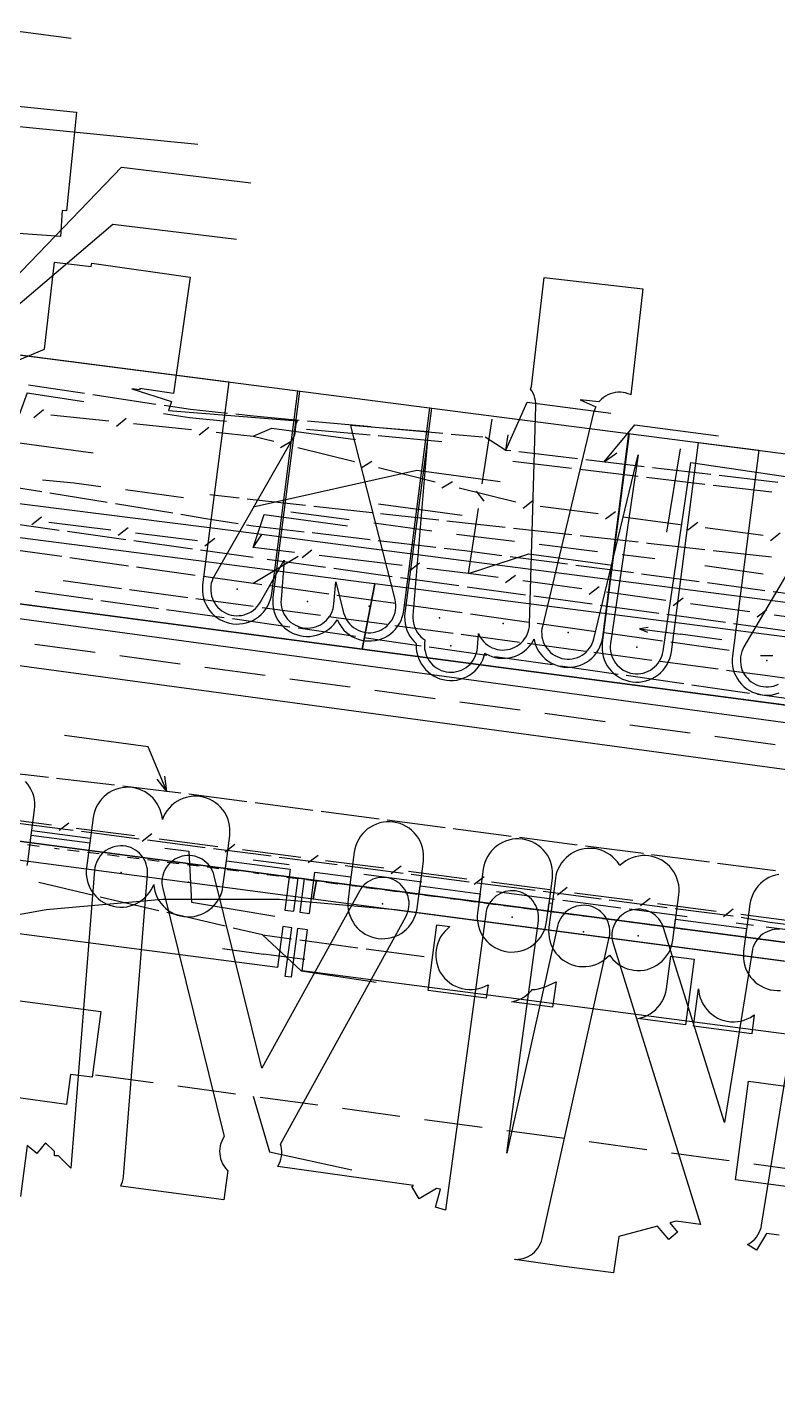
# Model space of a CAD drawing. Header units: metres. Extents: x -3782 to -2031, y 18790 to 19846.
# Drawn here: x -3513.6 to -3468.3, y 18918 to 18999.8 of the extents above; entities that cross this region are included whole.
import ezdxf

# ---------------------------------------------------------------- set-up
doc = ezdxf.new("R2010")
doc.units = ezdxf.units.M
for name, color, linetype in [('BOUNDARY', 7, 'Continuous'), ('CURB', 7, 'Continuous'), ('ELECTR_CABLE', 7, 'Continuous'), ('ELECTR_CABLE_COMM', 7, 'Continuous'), ('GRASS', 7, 'Continuous'), ('GROUND', 7, 'Continuous'), ('HEAT', 7, 'Continuous'), ('OVERHEAD_POWER_LINE', 7, 'Continuous'), ('ROAD', 7, 'Continuous'), ('SEWER', 7, 'Continuous'), ('TREE', 7, 'Continuous'), ('WATER_PIPELINE', 7, 'Continuous')]:
    doc.layers.add(name, color=color, linetype=linetype)

msp = doc.modelspace()

# ---------------------------------------------------------------- linework, layer by layer
at = {"layer": 'BOUNDARY'}
for points in [[(-3573.272, 18980.64), (-3564.856, 18980.887), (-3556.513, 18982.018), (-3548.906, 18983.879), (-3548.617, 18983.936), (-3546.672, 18983.737), (-3546.619, 18983.729), (-3544.962, 18983.495), (-3541.148, 18982.996), (-3537.84, 18982.633), (-3522.613, 18981.283), (-3519.674, 18980.912), (-3516.989, 18980.472), (-3514.279, 18980.075), (-3444.959, 18971.131)], [(-3282.067, 18918.894), (-3491.403, 18946.577), (-3498.417, 18947.192), (-3505.458, 18947.188), (-3512.471, 18946.565), (-3516.836, 18945.785), (-3517.957, 18945.65), (-3519.947, 18945.811), (-3549.93, 18949.758), (-3552.221, 18950.065), (-3554.135, 18950.418), (-3554.181, 18950.436), (-3560.29, 18953.261), (-3566.754, 18955.601), (-3573.395, 18957.376), (-3580.164, 18958.575), (-3582.693, 18958.912), (-3584.287, 18959.157), (-3615.528, 18964.605), (-3615.941, 18964.679), (-3635.722, 18968.342)]]:
    msp.add_lwpolyline(points, dxfattribs=at)
at = {"layer": 'CURB'}
for points in [[(-3517.151, 18965.438), (-3407.782, 18950.985), (-3404.415, 18953.56), (-3404.262, 18954.705)], [(-3512.891, 18950.402), (-3513.598, 18950.5)], [(-3511.689, 18950.241), (-3511.973, 18950.276)], [(-3510.484, 18950.092), (-3511.192, 18950.179)], [(-3509.28, 18949.943), (-3509.988, 18950.03)], [(-3508.076, 18949.794), (-3508.784, 18949.881)], [(-3506.872, 18949.645), (-3507.58, 18949.732)], [(-3505.667, 18949.496), (-3506.375, 18949.583)], [(-3504.463, 18949.347), (-3505.171, 18949.435)], [(-3503.259, 18949.198), (-3503.967, 18949.286)], [(-3502.055, 18949.049), (-3502.763, 18949.137)], [(-3500.85, 18948.9), (-3501.558, 18948.988)], [(-3499.653, 18948.749), (-3500, 18948.795)], [(-3498.462, 18948.594), (-3499.157, 18948.684)], [(-3497.271, 18948.438), (-3497.966, 18948.529)], [(-3496.08, 18948.282), (-3496.775, 18948.373)], [(-3494.89, 18948.126), (-3495.584, 18948.217)], [(-3493.699, 18947.97), (-3494.035, 18948.014)], [(-3492.508, 18947.815), (-3493.203, 18947.906)], [(-3491.317, 18947.659), (-3492.012, 18947.75)], [(-3490.223, 18947.516), (-3490.821, 18947.594)], [(-3490.127, 18947.503), (-3490.223, 18947.516)], [(-3488.936, 18947.347), (-3489.631, 18947.438)], [(-3487.745, 18947.191), (-3488.087, 18947.236)], [(-3486.554, 18947.036), (-3487.249, 18947.127)], [(-3485.364, 18946.88), (-3486.058, 18946.971)], [(-3484.173, 18946.724), (-3484.868, 18946.815)], [(-3482.982, 18946.568), (-3483.677, 18946.659)], [(-3481.791, 18946.413), (-3482.486, 18946.503)], [(-3480.601, 18946.257), (-3481.295, 18946.348)], [(-3479.41, 18946.101), (-3480.105, 18946.192)], [(-3478.219, 18945.945), (-3478.914, 18946.036)], [(-3477.028, 18945.789), (-3477.723, 18945.88)], [(-3475.837, 18945.634), (-3476.532, 18945.725)], [(-3474.647, 18945.479), (-3475.342, 18945.569)], [(-3473.456, 18945.323), (-3474.151, 18945.414)], [(-3472.265, 18945.168), (-3472.96, 18945.258)], [(-3471.074, 18945.012), (-3471.769, 18945.103)], [(-3469.883, 18944.857), (-3470.578, 18944.948)], [(-3468.693, 18944.702), (-3469.388, 18944.792)]]:
    msp.add_lwpolyline(points, dxfattribs=at)
at = {"layer": 'ELECTR_CABLE'}
for points in [[(-3516.012, 18999.82), (-3510.975, 18999.15)], [(-3513.545, 18978.246), (-3510.159, 18977.735)], [(-3513.619, 18977.751), (-3514.683, 18974.816)], [(-3513.619, 18977.751), (-3510.2, 18977.235)], [(-3509.665, 18977.66), (-3505.858, 18977.085)], [(-3484.757, 18974.31), (-3483.462, 18977.196)], [(-3483.462, 18977.196), (-3478.418, 18976.524)], [(-3505.409, 18976.512), (-3503.829, 18976.273)], [(-3505.364, 18977.01), (-3503.765, 18976.769)], [(-3503.829, 18976.273), (-3501.594, 18976.042)], [(-3503.765, 18976.769), (-3501.544, 18976.539)], [(-3501.047, 18976.488), (-3499.976, 18976.377)], [(-3499.976, 18976.377), (-3497.215, 18976.121)], [(-3496.771, 18975.578), (-3492.943, 18975.224)], [(-3496.717, 18976.075), (-3492.884, 18975.72)], [(-3492.386, 18975.674), (-3488.552, 18975.319)], [(-3478.829, 18973.604), (-3476.967, 18975.834)], [(-3476.967, 18975.834), (-3471.923, 18975.163)], [(-3514.683, 18974.816), (-3509.646, 18974.146)], [(-3492.445, 18975.177), (-3488.616, 18974.823)], [(-3488.055, 18975.273), (-3486.138, 18975.096)], [(-3485.999, 18975.108), (-3484.757, 18974.31)], [(-3484.757, 18974.31), (-3484.616, 18975.234)], [(-3484.757, 18974.31), (-3484.458, 18974.275)], [(-3483.961, 18974.216), (-3480.432, 18973.798)], [(-3478.829, 18973.604), (-3478.06, 18974.135)], [(-3475.047, 18969.364), (-3474.212, 18974.376)], [(-3500, 18970.892), (-3490.122, 18973.085)], [(-3490.122, 18973.085), (-3485.092, 18972.416)], [(-3484.328, 18973.631), (-3480.798, 18973.213)], [(-3480.301, 18973.154), (-3476.771, 18972.736)], [(-3479.935, 18973.739), (-3476.406, 18973.321)], [(-3475.909, 18973.262), (-3472.38, 18972.844)], [(-3514.778, 18972.137), (-3512.749, 18971.806)], [(-3512.699, 18972.514), (-3510.797, 18972.332)], [(-3510.797, 18972.332), (-3509.186, 18972.117)], [(-3476.274, 18972.677), (-3472.743, 18972.259)], [(-3472.247, 18972.2), (-3468.716, 18971.782)], [(-3471.883, 18972.785), (-3468.354, 18972.367)], [(-3512.256, 18971.725), (-3508.798, 18971.16)], [(-3507.699, 18971.919), (-3504.194, 18971.451)], [(-3502.603, 18971.617), (-3500.845, 18971.423)], [(-3500.348, 18971.368), (-3496.831, 18970.98)], [(-3508.305, 18971.079), (-3504.847, 18970.514)], [(-3497.715, 18970.585), (-3494.21, 18970.114)], [(-3496.334, 18970.925), (-3492.817, 18970.537)], [(-3492.429, 18971.058), (-3487.392, 18970.388)], [(-3492.32, 18970.482), (-3488.804, 18970.094)], [(-3515.217, 18969.973), (-3511.695, 18969.481)], [(-3504.354, 18970.434), (-3502.85, 18970.188)], [(-3502.85, 18970.188), (-3500.894, 18969.883)], [(-3500.4, 18969.806), (-3500, 18969.744)], [(-3500, 18969.744), (-3496.922, 18969.383)], [(-3492.724, 18969.914), (-3489.219, 18969.443)], [(-3488.307, 18970.039), (-3484.79, 18969.651)], [(-3511.2, 18969.412), (-3507.678, 18968.92)], [(-3507.183, 18968.851), (-3503.661, 18968.359)], [(-3496.426, 18969.325), (-3492.946, 18968.917)], [(-3492.449, 18968.859), (-3488.97, 18968.451)], [(-3487.732, 18969.243), (-3487.096, 18969.158)], [(-3487.096, 18969.158), (-3484.223, 18968.804)], [(-3484.293, 18969.596), (-3480.776, 18969.208)], [(-3480.279, 18969.153), (-3476.763, 18968.765)], [(-3515.075, 18968.396), (-3511.543, 18967.899)], [(-3503.165, 18968.29), (-3500, 18967.847)], [(-3488.473, 18968.393), (-3487.228, 18968.247)], [(-3487.228, 18968.247), (-3484.997, 18967.956)], [(-3482.735, 18968.621), (-3479.225, 18968.189)], [(-3476.266, 18968.71), (-3476.177, 18968.7)], [(-3476.177, 18968.7), (-3472.75, 18968.314)], [(-3472.253, 18968.258), (-3468.737, 18967.862)], [(-3511.048, 18967.83), (-3507.517, 18967.333)], [(-3507.022, 18967.263), (-3503.49, 18966.766)], [(-3500, 18966.275), (-3497.272, 18967.899)], [(-3499.148, 18967.73), (-3495.625, 18967.244)], [(-3484.501, 18967.891), (-3481.027, 18967.438)], [(-3480.532, 18967.374), (-3478.457, 18967.103)], [(-3477.736, 18968.005), (-3475.76, 18967.762)], [(-3472.744, 18967.34), (-3469.242, 18966.85)], [(-3511.446, 18966.432), (-3507.941, 18965.959)], [(-3502.995, 18966.697), (-3500, 18966.275)], [(-3495.129, 18967.176), (-3491.606, 18966.69)], [(-3491.111, 18966.621), (-3487.588, 18966.135)], [(-3478.457, 18967.103), (-3477.059, 18966.914)], [(-3476.563, 18966.847), (-3473.091, 18966.377)], [(-3513.138, 18965.793), (-3509.671, 18965.311)], [(-3507.446, 18965.893), (-3503.941, 18965.42)], [(-3500, 18966.275), (-3499.464, 18966.2)], [(-3498.969, 18966.13), (-3495.438, 18965.634)], [(-3494.942, 18965.564), (-3491.411, 18965.067)], [(-3487.093, 18966.067), (-3483.57, 18965.581)], [(-3472.596, 18966.31), (-3469.124, 18965.84)], [(-3468.629, 18965.773), (-3465.157, 18965.304)], [(-3509.176, 18965.242), (-3505.708, 18964.76)], [(-3503.446, 18965.353), (-3500, 18964.888)], [(-3499.445, 18964.813), (-3495.941, 18964.341)], [(-3490.916, 18964.997), (-3487.385, 18964.501)], [(-3483.074, 18965.513), (-3479.551, 18965.027)], [(-3479.056, 18964.959), (-3475.533, 18964.473)], [(-3505.213, 18964.691), (-3501.745, 18964.208)], [(-3501.25, 18964.139), (-3500, 18963.965)], [(-3500, 18963.965), (-3497.784, 18963.646)], [(-3495.445, 18964.274), (-3491.94, 18963.801)], [(-3486.89, 18964.431), (-3483.358, 18963.934)], [(-3475.038, 18964.404), (-3471.515, 18963.918)], [(-3497.289, 18963.575), (-3493.824, 18963.075)], [(-3491.445, 18963.734), (-3487.94, 18963.261)], [(-3487.445, 18963.195), (-3483.94, 18962.722)], [(-3482.863, 18963.865), (-3479.332, 18963.368)], [(-3478.837, 18963.298), (-3475.305, 18962.801)], [(-3471.019, 18963.85), (-3468.652, 18963.524)], [(-3468.652, 18963.524), (-3467.496, 18963.364)], [(-3493.329, 18963.004), (-3489.864, 18962.504)], [(-3489.369, 18962.433), (-3485.904, 18961.933)], [(-3483.444, 18962.655), (-3479.94, 18962.182)], [(-3474.81, 18962.732), (-3471.279, 18962.235)], [(-3485.409, 18961.862), (-3481.944, 18961.362)], [(-3479.444, 18962.115), (-3475.939, 18961.643)], [(-3475.444, 18961.576), (-3471.939, 18961.103)], [(-3469.393, 18961.917), (-3468.643, 18961.917)], [(-3481.449, 18961.291), (-3477.984, 18960.792)], [(-3477.489, 18960.72), (-3474.024, 18960.221)], [(-3471.444, 18961.036), (-3469.122, 18960.723)], [(-3469.122, 18960.723), (-3467.94, 18960.558)], [(-3473.529, 18960.149), (-3470.063, 18959.65)], [(-3469.569, 18959.578), (-3469.153, 18959.519)], [(-3469.153, 18959.519), (-3466.099, 18959.109)], [(-3506.336, 18956.412), (-3511.373, 18957.079)], [(-3505.195, 18953.713), (-3506.336, 18956.412)], [(-3512.344, 18954.55), (-3515.84, 18954.959)], [(-3508.352, 18954.083), (-3511.847, 18954.492)], [(-3505.195, 18953.713), (-3505.776, 18954.445)], [(-3505.195, 18953.713), (-3505.315, 18954.639)], [(-3505.195, 18953.713), (-3507.855, 18954.024)], [(-3504.361, 18953.605), (-3505.195, 18953.713)], [(-3500.374, 18953.09), (-3503.865, 18953.541)], [(-3496.389, 18952.569), (-3499.879, 18953.026)], [(-3492.403, 18952.048), (-3495.893, 18952.504)], [(-3514.338, 18951.825), (-3510.853, 18951.373)], [(-3488.418, 18951.526), (-3491.908, 18951.983)], [(-3513.321, 18951.353), (-3509.817, 18950.891)], [(-3510.357, 18951.308), (-3506.872, 18950.856)], [(-3484.432, 18951.005), (-3487.922, 18951.461)], [(-3480.447, 18950.483), (-3483.937, 18950.94)], [(-3506.377, 18950.791), (-3502.892, 18950.339)], [(-3505.322, 18950.299), (-3503.879, 18950.109)], [(-3503.879, 18950.109), (-3503.709, 18947.03)], [(-3502.396, 18950.275), (-3500, 18949.963)], [(-3476.461, 18949.961), (-3479.951, 18950.418)], [(-3500, 18949.963), (-3498.911, 18949.822)], [(-3500, 18949.597), (-3497.818, 18949.311)], [(-3498.416, 18949.758), (-3494.931, 18949.305)], [(-3494.435, 18949.241), (-3490.95, 18948.788)], [(-3472.476, 18949.44), (-3475.966, 18949.897)], [(-3468.49, 18948.918), (-3471.98, 18949.375)], [(-3493.322, 18948.723), (-3489.818, 18948.264)], [(-3490.455, 18948.724), (-3486.97, 18948.271)], [(-3509.703, 18947.46), (-3512.928, 18948.215)], [(-3486.474, 18948.207), (-3482.989, 18947.754)], [(-3485.322, 18947.675), (-3481.818, 18947.216)], [(-3482.493, 18947.69), (-3479.009, 18947.238)], [(-3505.691, 18946.521), (-3509.216, 18947.346)], [(-3503.709, 18947.03), (-3498.697, 18946.194)], [(-3481.322, 18947.151), (-3477.818, 18946.692)], [(-3478.513, 18947.173), (-3475.028, 18946.721)], [(-3501.68, 18945.582), (-3505.205, 18946.407)], [(-3477.322, 18946.627), (-3473.818, 18946.169)], [(-3474.532, 18946.656), (-3471.048, 18946.204)], [(-3470.554, 18946.126), (-3468.839, 18945.837)], [(-3499.431, 18945.055), (-3501.193, 18945.468)], [(-3470.869, 18945.782), (-3469.817, 18945.65)], [(-3469.055, 18945.554), (-3465.815, 18945.138)], [(-3468.839, 18945.837), (-3467.078, 18945.615)], [(-3499.431, 18945.055), (-3497.677, 18944.821)], [(-3499.431, 18945.055), (-3497.102, 18942.883)], [(-3497.182, 18944.754), (-3493.674, 18944.286)], [(-3493.179, 18944.22), (-3489.671, 18943.751)], [(-3497.102, 18942.883), (-3492.568, 18942.214)], [(-3514.201, 18941.113), (-3509.172, 18940.434), (-3509.707, 18936.47), (-3511.012, 18936.646), (-3511.256, 18934.838), (-3514.732, 18935.309)], [(-3509.502, 18936.619), (-3506.026, 18936.148)], [(-3504.539, 18935.947), (-3501.064, 18935.476)], [(-3500, 18935.332), (-3499.005, 18931.975)], [(-3499.577, 18935.275), (-3496.102, 18934.805)], [(-3494.615, 18934.603), (-3491.14, 18934.133)], [(-3489.653, 18933.931), (-3486.178, 18933.461)], [(-3484.691, 18933.259), (-3481.215, 18932.789)], [(-3479.729, 18932.588), (-3476.253, 18932.117)], [(-3499.005, 18931.975), (-3494.051, 18930.879)], [(-3474.767, 18931.916), (-3472.701, 18931.636)], [(-3472.701, 18931.636), (-3471.291, 18931.446)], [(-3469.805, 18931.245), (-3466.329, 18930.776)]]:
    msp.add_lwpolyline(points, dxfattribs=at)
for points in [[(-3489.44, 18941.703), (-3488.911, 18945.667), (-3488.131, 18945.563), (-3488.295, 18945.415), (-3488.441, 18945.269), (-3488.572, 18945.11), (-3488.686, 18944.939), (-3488.784, 18944.757), (-3488.863, 18944.567), (-3488.923, 18944.37), (-3488.963, 18944.168), (-3488.984, 18943.963), (-3488.984, 18943.757), (-3488.964, 18943.552), (-3488.924, 18943.349), (-3488.864, 18943.152), (-3488.786, 18942.962), (-3488.689, 18942.78), (-3488.574, 18942.608), (-3488.444, 18942.449), (-3488.298, 18942.303), (-3488.139, 18942.172), (-3487.968, 18942.057), (-3487.786, 18941.96), (-3487.596, 18941.881), (-3487.399, 18941.821), (-3487.197, 18941.78), (-3486.992, 18941.76), (-3486.786, 18941.76), (-3486.58, 18941.78), (-3486.378, 18941.82), (-3486.181, 18941.879), (-3485.991, 18941.958), (-3485.824, 18942.047), (-3485.933, 18941.234)], [(-3476.789, 18940.012), (-3476.616, 18940.049), (-3476.419, 18940.112), (-3476.23, 18940.194), (-3476.05, 18940.293), (-3475.88, 18940.41), (-3475.723, 18940.543), (-3475.579, 18940.691), (-3475.45, 18940.852), (-3475.338, 18941.025), (-3475.244, 18941.208), (-3475.168, 18941.4), (-3475.111, 18941.598), (-3475.073, 18941.801), (-3474.808, 18943.783), (-3473.394, 18943.594), (-3473.923, 18939.63)], [(-3481.93, 18940.699), (-3484.418, 18941.032), (-3484.244, 18941.069), (-3484.048, 18941.132), (-3483.858, 18941.213), (-3483.678, 18941.313), (-3483.508, 18941.43), (-3483.351, 18941.563), (-3483.207, 18941.711), (-3483.166, 18941.762), (-3482.982, 18941.775), (-3482.779, 18941.809), (-3482.58, 18941.864), (-3482.387, 18941.937), (-3481.726, 18942.227)], [(-3473.428, 18939.563), (-3473.127, 18941.811), (-3473.118, 18941.671), (-3473.084, 18941.468), (-3473.03, 18941.269), (-3472.957, 18941.077), (-3472.865, 18940.892), (-3472.756, 18940.717), (-3472.63, 18940.554), (-3472.489, 18940.404), (-3472.333, 18940.269), (-3472.165, 18940.149), (-3471.987, 18940.047), (-3471.799, 18939.962), (-3471.603, 18939.896), (-3471.403, 18939.85), (-3471.198, 18939.824), (-3470.992, 18939.818), (-3470.787, 18939.832), (-3470.583, 18939.866), (-3470.384, 18939.92), (-3470.192, 18939.993), (-3470.007, 18940.084), (-3469.832, 18940.194), (-3469.767, 18940.239), (-3469.92, 18939.095)]]:
    msp.add_lwpolyline(points, close=True, dxfattribs=at)
at = {"layer": 'ELECTR_CABLE_COMM'}
for points in [[(-3527.333, 18971.839), (-3508.466, 18987.944)], [(-3508.466, 18987.944), (-3501.003, 18987.037)], [(-3513.232, 18976.28), (-3512.649, 18976.752)], [(-3512.195, 18976.437), (-3508.698, 18976.068)], [(-3508.243, 18975.754), (-3507.661, 18976.225)], [(-3507.206, 18975.911), (-3503.709, 18975.541)], [(-3503.255, 18975.227), (-3502.672, 18975.698)], [(-3500, 18975.15), (-3498.864, 18975.623)], [(-3498.864, 18975.623), (-3493.827, 18974.953)], [(-3486.178, 18972.261), (-3485.576, 18976.176)], [(-3502.218, 18975.384), (-3500, 18975.15)], [(-3500, 18975.15), (-3498.752, 18974.837)], [(-3498.346, 18974.462), (-3497.703, 18974.847)], [(-3497.297, 18974.472), (-3493.886, 18973.618)], [(-3493.48, 18973.243), (-3492.837, 18973.628)], [(-3492.431, 18973.253), (-3489.02, 18972.398)], [(-3488.614, 18972.023), (-3487.971, 18972.409)], [(-3487.565, 18972.034), (-3484.154, 18971.179)], [(-3486.07, 18971.217), (-3486.514, 18971.822)], [(-3487.008, 18966.863), (-3486.406, 18970.778)], [(-3483.718, 18970.799), (-3483.124, 18971.256)], [(-3482.677, 18970.931), (-3479.191, 18970.475)], [(-3478.744, 18970.15), (-3478.15, 18970.607)], [(-3512.757, 18970.251), (-3513.348, 18969.789)], [(-3508.576, 18969.474), (-3512.308, 18969.929)], [(-3500, 18968.429), (-3499.339, 18970.412)], [(-3499.339, 18970.412), (-3494.302, 18969.742)], [(-3477.703, 18970.281), (-3474.216, 18969.826)], [(-3473.77, 18969.5), (-3473.176, 18969.957)], [(-3507.536, 18969.614), (-3508.127, 18969.152)], [(-3503.355, 18968.838), (-3507.087, 18969.293)], [(-3502.315, 18968.978), (-3502.906, 18968.516)], [(-3500, 18968.429), (-3499.478, 18969.204)], [(-3472.729, 18969.631), (-3469.242, 18969.176)], [(-3468.796, 18968.85), (-3468.202, 18969.307)], [(-3497.497, 18968.127), (-3500, 18968.429)], [(-3496.457, 18968.269), (-3497.047, 18967.806)], [(-3487.008, 18966.863), (-3483.359, 18968.042)], [(-3483.359, 18968.042), (-3478.322, 18967.372)], [(-3491.001, 18967.344), (-3496.007, 18967.948)], [(-3489.961, 18967.486), (-3490.551, 18967.023)], [(-3487.008, 18966.863), (-3489.511, 18967.165)], [(-3485.222, 18966.619), (-3487.008, 18966.863)], [(-3484.18, 18966.745), (-3484.777, 18966.291)], [(-3480.164, 18965.929), (-3483.736, 18966.417)], [(-3479.122, 18966.055), (-3479.719, 18965.601)], [(-3475.105, 18965.239), (-3478.677, 18965.727)], [(-3474.064, 18965.365), (-3474.661, 18964.911)], [(-3470.047, 18964.549), (-3473.619, 18965.037)], [(-3469.006, 18964.675), (-3469.602, 18964.221)], [(-3464.989, 18963.859), (-3468.561, 18964.347)], [(-3515.673, 18952.153), (-3512.151, 18951.696)], [(-3511.704, 18951.371), (-3511.11, 18951.829)], [(-3510.664, 18951.503), (-3507.142, 18951.047)], [(-3506.695, 18950.722), (-3506.101, 18951.179)], [(-3505.654, 18950.854), (-3502.132, 18950.397)], [(-3501.685, 18950.072), (-3501.091, 18950.529)], [(-3500.645, 18950.204), (-3497.123, 18949.747)], [(-3496.676, 18949.422), (-3496.082, 18949.88)], [(-3495.635, 18949.555), (-3492.113, 18949.098)], [(-3491.666, 18948.773), (-3491.072, 18949.23)], [(-3490.626, 18948.905), (-3487.104, 18948.448)], [(-3486.657, 18948.123), (-3486.063, 18948.58)], [(-3485.616, 18948.255), (-3482.094, 18947.798)], [(-3481.647, 18947.473), (-3481.053, 18947.931)], [(-3480.607, 18947.606), (-3477.085, 18947.149)], [(-3476.638, 18946.824), (-3476.044, 18947.281)], [(-3475.597, 18946.956), (-3472.075, 18946.499)], [(-3471.628, 18946.174), (-3471.034, 18946.631)], [(-3470.588, 18946.306), (-3467.066, 18945.85)]]:
    msp.add_lwpolyline(points, dxfattribs=at)
at = {"layer": 'GRASS'}
for points in [[(-3501.587, 18967.401), (-3510.15, 18968.504), (-3515.661, 18969.211), (-3516.052, 18969.179), (-3516.39, 18969.006), (-3516.64, 18968.72), (-3516.766, 18968.348), (-3517.151, 18965.438), (-3493.422, 18962.302), (-3492.65, 18966.236), (-3493.171, 18966.303)], [(-3418.798, 18956.65), (-3438.112, 18959.227), (-3457.267, 18961.655), (-3465.644, 18962.743), (-3475.219, 18963.98), (-3484.794, 18965.214), (-3492.65, 18966.236), (-3493.422, 18962.302), (-3419.116, 18952.483)], [(-3519.02, 18951.361), (-3519.752, 18945.785), (-3517.955, 18945.549), (-3517.53, 18950.032), (-3496.382, 18947.235), (-3496.164, 18948.341)], [(-3496.164, 18948.341), (-3496.382, 18947.235), (-3420.284, 18937.172), (-3420.198, 18938.302)]]:
    msp.add_lwpolyline(points, close=True, dxfattribs=at)
at = {"layer": 'GROUND'}
for points in [[(-3419.116, 18952.483), (-3493.422, 18962.302), (-3517.172, 18965.44), (-3516.777, 18968.353), (-3516.648, 18968.726), (-3516.395, 18969.012), (-3516.053, 18969.183), (-3515.659, 18969.211), (-3515.392, 18971.25), (-3500.88, 18969.414), (-3492.246, 18968.291), (-3482.476, 18967.021), (-3465.1, 18964.761)], [(-3282.067, 18918.894), (-3491.403, 18946.577), (-3498.417, 18947.192), (-3505.458, 18947.188), (-3512.471, 18946.565), (-3516.836, 18945.785), (-3517.957, 18945.65), (-3519.751, 18945.795), (-3519.021, 18951.356), (-3524.605, 18952.099), (-3496.164, 18948.341), (-3420.198, 18938.302), (-3403.909, 18936.15), (-3342.224, 18927.998), (-3266.39, 18917.977)]]:
    msp.add_lwpolyline(points, dxfattribs=at)
at = {"layer": 'HEAT'}
for points in [[(-3517.758, 18994.186), (-3503.324, 18992.762)], [(-3533.025, 18965.295), (-3507.93, 18991.365)], [(-3507.93, 18991.365), (-3500.135, 18990.435)], [(-3531.449, 18966.494), (-3436.77, 18953.658)], [(-3534.601, 18964.096), (-3434.566, 18950.534)], [(-3513.163, 18962.602), (-3509.523, 18962.109)], [(-3508.036, 18961.907), (-3504.397, 18961.414)], [(-3502.91, 18961.212), (-3499.27, 18960.719)], [(-3497.784, 18960.517), (-3494.144, 18960.024)], [(-3492.658, 18959.822), (-3489.018, 18959.329)], [(-3487.532, 18959.127), (-3483.892, 18958.634)], [(-3482.405, 18958.432), (-3478.766, 18957.939)], [(-3477.279, 18957.737), (-3473.64, 18957.244)], [(-3472.153, 18957.042), (-3468.513, 18956.549)]]:
    msp.add_lwpolyline(points, dxfattribs=at)
at = {"layer": 'OVERHEAD_POWER_LINE'}
for points in [[(-3476.177, 18963.598), (-3476.689, 18963.529)], [(-3476.689, 18963.529), (-3474.21, 18963.206)], [(-3476.689, 18963.529), (-3476.21, 18963.332)], [(-3471.733, 18962.865), (-3474.21, 18963.206)], [(-3501.843, 18944.233), (-3499.366, 18943.897)], [(-3496.887, 18943.573), (-3499.366, 18943.897)]]:
    msp.add_lwpolyline(points, dxfattribs=at)
at = {"layer": 'ROAD'}
for points in [[(-3515.637, 18980.25), (-3501.461, 18978.421), (-3503.04, 18966.183), (-3503.056, 18965.977), (-3503.052, 18965.771), (-3503.028, 18965.566), (-3502.984, 18965.365), (-3502.92, 18965.169), (-3502.838, 18964.98), (-3502.737, 18964.8), (-3502.62, 18964.631), (-3502.486, 18964.474), (-3502.337, 18964.331), (-3502.176, 18964.204), (-3502.002, 18964.092), (-3501.819, 18963.999), (-3501.627, 18963.924), (-3501.428, 18963.867), (-3501.226, 18963.831), (-3501.02, 18963.815), (-3500.814, 18963.819), (-3500.609, 18963.843), (-3500.408, 18963.887), (-3500.212, 18963.95), (-3500.023, 18964.033), (-3499.843, 18964.133), (-3499.674, 18964.251), (-3499.517, 18964.385), (-3499.374, 18964.533), (-3499.247, 18964.695), (-3499.136, 18964.869), (-3499.042, 18965.052), (-3498.967, 18965.244), (-3498.91, 18965.442), (-3498.874, 18965.645), (-3497.295, 18977.883), (-3497.195, 18977.87), (-3498.8, 18965.433), (-3498.816, 18965.227), (-3498.812, 18965.021), (-3498.788, 18964.816), (-3498.744, 18964.615), (-3498.68, 18964.419), (-3498.598, 18964.23), (-3498.497, 18964.05), (-3498.38, 18963.881), (-3498.246, 18963.724), (-3498.097, 18963.581), (-3497.936, 18963.454), (-3497.762, 18963.342), (-3497.579, 18963.249), (-3497.387, 18963.174), (-3497.188, 18963.117), (-3496.986, 18963.081), (-3496.78, 18963.065), (-3496.574, 18963.069), (-3496.369, 18963.093), (-3496.168, 18963.137), (-3495.972, 18963.2), (-3495.783, 18963.283), (-3495.603, 18963.383), (-3495.434, 18963.501), (-3495.277, 18963.635), (-3495.134, 18963.783), (-3495.007, 18963.945), (-3494.923, 18964.076), (-3494.871, 18963.956), (-3494.77, 18963.776), (-3494.653, 18963.607), (-3494.519, 18963.45), (-3494.37, 18963.307), (-3494.209, 18963.18), (-3494.035, 18963.068), (-3493.852, 18962.975), (-3493.66, 18962.9), (-3493.461, 18962.843), (-3493.259, 18962.807), (-3493.053, 18962.791), (-3492.847, 18962.795), (-3492.642, 18962.819), (-3492.441, 18962.863), (-3492.245, 18962.926), (-3492.056, 18963.009), (-3491.876, 18963.109), (-3491.707, 18963.227), (-3491.55, 18963.361), (-3491.407, 18963.509), (-3491.28, 18963.671), (-3491.169, 18963.845), (-3491.075, 18964.028), (-3491, 18964.22), (-3490.943, 18964.418), (-3490.907, 18964.621), (-3489.329, 18976.855), (-3489.246, 18976.845), (-3490.844, 18964.465), (-3490.86, 18964.259), (-3490.856, 18964.053), (-3490.832, 18963.848), (-3490.788, 18963.647), (-3490.724, 18963.451), (-3490.642, 18963.262), (-3490.541, 18963.082), (-3490.424, 18962.913), (-3490.29, 18962.756), (-3490.158, 18962.629), (-3490.163, 18962.569), (-3490.159, 18962.363), (-3490.135, 18962.158), (-3490.091, 18961.957), (-3490.027, 18961.761), (-3489.945, 18961.572), (-3489.844, 18961.392), (-3489.727, 18961.223), (-3489.593, 18961.066), (-3489.444, 18960.923), (-3489.283, 18960.796), (-3489.109, 18960.684), (-3488.926, 18960.591), (-3488.734, 18960.516), (-3488.535, 18960.459), (-3488.333, 18960.423), (-3488.127, 18960.407), (-3487.921, 18960.411), (-3487.716, 18960.435), (-3487.515, 18960.479), (-3487.319, 18960.542), (-3487.13, 18960.625), (-3486.95, 18960.725), (-3486.781, 18960.843), (-3486.624, 18960.977), (-3486.481, 18961.125), (-3486.354, 18961.287), (-3486.242, 18961.461), (-3486.149, 18961.644), (-3486.074, 18961.836), (-3486.017, 18962.034), (-3486.014, 18962.053), (-3485.968, 18962.023), (-3485.785, 18961.93), (-3485.593, 18961.855), (-3485.394, 18961.798), (-3485.192, 18961.762), (-3484.986, 18961.746), (-3484.78, 18961.75), (-3484.575, 18961.774), (-3484.374, 18961.818), (-3484.178, 18961.881), (-3483.989, 18961.964), (-3483.809, 18962.064), (-3483.64, 18962.182), (-3483.483, 18962.316), (-3483.34, 18962.464), (-3483.213, 18962.626), (-3483.101, 18962.8), (-3483.053, 18962.894), (-3483.022, 18962.75), (-3482.958, 18962.554), (-3482.876, 18962.365), (-3482.775, 18962.185), (-3482.658, 18962.016), (-3482.524, 18961.859), (-3482.375, 18961.716), (-3482.214, 18961.589), (-3482.04, 18961.477), (-3481.857, 18961.384), (-3481.665, 18961.309), (-3481.466, 18961.252), (-3481.264, 18961.216), (-3481.058, 18961.2), (-3480.852, 18961.204), (-3480.647, 18961.228), (-3480.446, 18961.272), (-3480.25, 18961.335), (-3480.061, 18961.418), (-3479.881, 18961.518), (-3479.712, 18961.636), (-3479.555, 18961.77), (-3479.412, 18961.918), (-3479.285, 18962.08), (-3479.173, 18962.254), (-3479.08, 18962.437), (-3479.005, 18962.629), (-3478.948, 18962.827), (-3478.912, 18963.03), (-3477.328, 18975.307), (-3477.309, 18975.305), (-3478.938, 18962.68), (-3478.954, 18962.474), (-3478.95, 18962.268), (-3478.926, 18962.063), (-3478.882, 18961.862), (-3478.818, 18961.666), (-3478.736, 18961.477), (-3478.635, 18961.297), (-3478.518, 18961.128), (-3478.384, 18960.971), (-3478.235, 18960.828), (-3478.074, 18960.701), (-3477.9, 18960.589), (-3477.717, 18960.496), (-3477.525, 18960.421), (-3477.326, 18960.364), (-3477.124, 18960.328), (-3476.918, 18960.312), (-3476.712, 18960.316), (-3476.507, 18960.34), (-3476.306, 18960.384), (-3476.11, 18960.447), (-3475.921, 18960.53), (-3475.741, 18960.63), (-3475.572, 18960.748), (-3475.415, 18960.882), (-3475.272, 18961.03), (-3475.145, 18961.192), (-3475.033, 18961.366), (-3474.94, 18961.549), (-3474.865, 18961.741), (-3474.808, 18961.939), (-3474.772, 18962.142), (-3473.143, 18974.767), (-3469.492, 18974.296), (-3471.093, 18961.892), (-3471.109, 18961.686), (-3471.105, 18961.48), (-3471.081, 18961.275), (-3471.037, 18961.074), (-3470.973, 18960.878), (-3470.891, 18960.689), (-3470.79, 18960.509), (-3470.673, 18960.34), (-3470.539, 18960.183), (-3470.39, 18960.04), (-3470.229, 18959.913), (-3470.055, 18959.801), (-3469.872, 18959.708), (-3469.68, 18959.633), (-3469.481, 18959.576), (-3469.279, 18959.54), (-3469.073, 18959.524), (-3468.867, 18959.528), (-3468.662, 18959.552), (-3468.461, 18959.596), (-3468.265, 18959.659)], [(-3468.295, 18948.702), (-3468.496, 18948.659), (-3468.693, 18948.596), (-3468.882, 18948.514), (-3469.062, 18948.414), (-3469.231, 18948.297), (-3469.389, 18948.164), (-3469.532, 18948.016), (-3469.66, 18947.854), (-3469.772, 18947.681), (-3469.866, 18947.498), (-3469.942, 18947.306), (-3469.999, 18947.108), (-3470.036, 18946.905), (-3470.298, 18944.923), (-3474.581, 18945.489), (-3474.319, 18947.471), (-3474.302, 18947.677), (-3474.306, 18947.883), (-3474.329, 18948.088), (-3474.373, 18948.289), (-3474.436, 18948.485), (-3474.517, 18948.674), (-3474.617, 18948.855), (-3474.735, 18949.024), (-3474.868, 18949.181), (-3475.016, 18949.325), (-3475.177, 18949.453), (-3475.35, 18949.565), (-3475.534, 18949.659), (-3475.725, 18949.735), (-3475.923, 18949.791), (-3476.126, 18949.828), (-3476.332, 18949.845), (-3476.538, 18949.842), (-3476.742, 18949.819), (-3476.944, 18949.775), (-3477.14, 18949.712), (-3477.329, 18949.63), (-3477.509, 18949.53), (-3477.679, 18949.413), (-3477.836, 18949.28), (-3477.875, 18949.24), (-3477.902, 18949.289), (-3478.019, 18949.458), (-3478.153, 18949.615), (-3478.301, 18949.759), (-3478.462, 18949.887), (-3478.635, 18949.999), (-3478.818, 18950.093), (-3479.01, 18950.169), (-3479.208, 18950.226), (-3479.411, 18950.263), (-3479.616, 18950.279), (-3479.822, 18950.276), (-3480.027, 18950.253), (-3480.229, 18950.209), (-3480.425, 18950.146), (-3480.614, 18950.065), (-3480.794, 18949.964), (-3480.964, 18949.847), (-3481.121, 18949.714), (-3481.264, 18949.566), (-3481.392, 18949.405), (-3481.504, 18949.232), (-3481.598, 18949.048), (-3481.674, 18948.857), (-3481.731, 18948.658), (-3481.768, 18948.456), (-3482.03, 18946.473), (-3482.211, 18946.497), (-3481.949, 18948.48), (-3481.932, 18948.685), (-3481.936, 18948.891), (-3481.959, 18949.096), (-3482.003, 18949.297), (-3482.066, 18949.494), (-3482.147, 18949.683), (-3482.247, 18949.863), (-3482.365, 18950.032), (-3482.498, 18950.19), (-3482.646, 18950.333), (-3482.807, 18950.461), (-3482.98, 18950.573), (-3483.164, 18950.667), (-3483.355, 18950.743), (-3483.553, 18950.8), (-3483.756, 18950.837), (-3483.962, 18950.854), (-3484.168, 18950.85), (-3484.372, 18950.827), (-3484.574, 18950.784), (-3484.77, 18950.721), (-3484.959, 18950.639), (-3485.139, 18950.539), (-3485.309, 18950.422), (-3485.466, 18950.288), (-3485.609, 18950.14), (-3485.738, 18949.979), (-3485.849, 18949.806), (-3485.944, 18949.622), (-3486.02, 18949.431), (-3486.076, 18949.233), (-3486.113, 18949.03), (-3486.375, 18947.047), (-3489.991, 18947.525), (-3489.729, 18949.508), (-3489.712, 18949.713), (-3489.715, 18949.919), (-3489.739, 18950.124), (-3489.782, 18950.325), (-3489.845, 18950.522), (-3489.927, 18950.711), (-3490.027, 18950.891), (-3490.144, 18951.061), (-3490.277, 18951.218), (-3490.425, 18951.361), (-3490.587, 18951.489), (-3490.76, 18951.601), (-3490.943, 18951.695), (-3491.135, 18951.771), (-3491.333, 18951.828), (-3491.536, 18951.865), (-3491.741, 18951.882), (-3491.947, 18951.879), (-3492.152, 18951.855), (-3492.353, 18951.812), (-3492.55, 18951.749), (-3492.739, 18951.667), (-3492.919, 18951.567), (-3493.088, 18951.45), (-3493.246, 18951.316), (-3493.389, 18951.168), (-3493.517, 18951.007), (-3493.629, 18950.834), (-3493.723, 18950.651), (-3493.799, 18950.459), (-3493.856, 18950.261), (-3493.893, 18950.058), (-3494.155, 18948.075), (-3496.164, 18948.341), (-3501.671, 18949.069), (-3501.409, 18951.051), (-3501.392, 18951.257), (-3501.396, 18951.463), (-3501.419, 18951.668), (-3501.463, 18951.869), (-3501.526, 18952.065), (-3501.607, 18952.254), (-3501.707, 18952.435), (-3501.825, 18952.604), (-3501.958, 18952.761), (-3502.106, 18952.905), (-3502.267, 18953.033), (-3502.44, 18953.145), (-3502.624, 18953.239), (-3502.815, 18953.315), (-3503.013, 18953.371), (-3503.216, 18953.408), (-3503.422, 18953.425), (-3503.628, 18953.422), (-3503.832, 18953.399), (-3504.034, 18953.355), (-3504.23, 18953.292), (-3504.419, 18953.21), (-3504.599, 18953.11), (-3504.769, 18952.993), (-3504.926, 18952.86), (-3505.069, 18952.712), (-3505.198, 18952.551), (-3505.309, 18952.377), (-3505.404, 18952.194), (-3505.469, 18952.029), (-3505.489, 18952.205), (-3505.533, 18952.407), (-3505.596, 18952.603), (-3505.678, 18952.792), (-3505.778, 18952.972), (-3505.895, 18953.142), (-3506.028, 18953.299), (-3506.176, 18953.443), (-3506.337, 18953.571), (-3506.511, 18953.682), (-3506.694, 18953.777), (-3506.885, 18953.853), (-3507.084, 18953.909), (-3507.286, 18953.946), (-3507.492, 18953.963), (-3507.698, 18953.96), (-3507.902, 18953.936), (-3508.104, 18953.893), (-3508.3, 18953.83), (-3508.489, 18953.748), (-3508.669, 18953.648), (-3508.839, 18953.531), (-3508.996, 18953.398), (-3509.14, 18953.25), (-3509.268, 18953.088), (-3509.38, 18952.915), (-3509.474, 18952.732), (-3509.55, 18952.54), (-3509.606, 18952.342), (-3509.643, 18952.139), (-3509.905, 18950.157), (-3513.438, 18950.623), (-3513.176, 18952.606), (-3513.159, 18952.812), (-3513.162, 18953.018), (-3513.185, 18953.222), (-3513.229, 18953.424), (-3513.292, 18953.62), (-3513.374, 18953.809), (-3513.474, 18953.989), (-3513.591, 18954.159), (-3513.724, 18954.316)]]:
    msp.add_lwpolyline(points, dxfattribs=at)
at = {"layer": 'SEWER'}
for points in [[(-3518.123, 18995.451), (-3510.649, 18994.699), (-3511.25, 18988.729), (-3511.511, 18988.755), (-3511.617, 18987.194), (-3514.439, 18987.385)], [(-3515.218, 18979.287), (-3512.587, 18980.389), (-3511.969, 18985.646), (-3509.758, 18985.386), (-3509.728, 18985.59), (-3503.79, 18984.729), (-3504.806, 18977.723), (-3506.825, 18978.016), (-3506.832, 18977.949), (-3507.32, 18978.006), (-3504.921, 18977.228), (-3505.092, 18976.703), (-3497.338, 18976.067), (-3497.36, 18976.018), (-3497.411, 18975.869), (-3497.446, 18975.716), (-3497.467, 18975.56), (-3497.497, 18975.194), (-3502.346, 18966.708), (-3502.417, 18966.568), (-3502.474, 18966.421), (-3502.517, 18966.27), (-3502.544, 18966.116), (-3502.556, 18965.959), (-3502.553, 18965.802), (-3502.534, 18965.646), (-3502.5, 18965.493), (-3502.452, 18965.344), (-3502.389, 18965.2), (-3502.312, 18965.063), (-3502.222, 18964.934), (-3502.12, 18964.815), (-3502.006, 18964.706), (-3501.883, 18964.609), (-3501.751, 18964.525), (-3501.611, 18964.453), (-3501.464, 18964.396), (-3501.313, 18964.354), (-3501.159, 18964.327), (-3501.002, 18964.314), (-3500.845, 18964.318), (-3500.689, 18964.336), (-3500.536, 18964.37), (-3500.387, 18964.419), (-3500.243, 18964.482), (-3500.106, 18964.559), (-3499.977, 18964.649), (-3499.858, 18964.751), (-3499.749, 18964.864), (-3499.652, 18964.988), (-3499.568, 18965.12), (-3498.117, 18967.659), (-3498.311, 18965.295), (-3498.317, 18965.138), (-3498.306, 18964.981), (-3498.281, 18964.826), (-3498.24, 18964.675), (-3498.185, 18964.528), (-3498.116, 18964.387), (-3498.033, 18964.254), (-3497.937, 18964.129), (-3497.83, 18964.014), (-3497.712, 18963.911), (-3497.584, 18963.819), (-3497.448, 18963.741), (-3497.305, 18963.676), (-3497.157, 18963.625), (-3497.004, 18963.59), (-3496.848, 18963.569), (-3496.691, 18963.564), (-3496.534, 18963.574), (-3496.38, 18963.6), (-3496.228, 18963.64), (-3496.081, 18963.696), (-3495.94, 18963.765), (-3495.807, 18963.848), (-3495.682, 18963.943), (-3495.567, 18964.051), (-3495.464, 18964.169), (-3495.372, 18964.296), (-3495.294, 18964.432), (-3495.229, 18964.575), (-3495.178, 18964.724), (-3495.143, 18964.877), (-3495.122, 18965.033), (-3495.013, 18966.361), (-3494.541, 18964.497), (-3494.495, 18964.347), (-3494.434, 18964.202), (-3494.36, 18964.064), (-3494.272, 18963.933), (-3494.173, 18963.812), (-3494.061, 18963.701), (-3493.94, 18963.602), (-3493.809, 18963.515), (-3493.67, 18963.442), (-3493.525, 18963.382), (-3493.375, 18963.337), (-3493.22, 18963.307), (-3493.064, 18963.292), (-3492.907, 18963.292), (-3492.751, 18963.308), (-3492.597, 18963.339), (-3492.447, 18963.385), (-3492.302, 18963.445), (-3492.164, 18963.52), (-3492.033, 18963.607), (-3491.912, 18963.707), (-3491.802, 18963.818), (-3491.702, 18963.94), (-3491.615, 18964.071), (-3491.542, 18964.21), (-3491.482, 18964.355), (-3491.437, 18964.505), (-3491.407, 18964.659), (-3491.392, 18964.816), (-3491.392, 18964.973), (-3491.408, 18965.129), (-3491.439, 18965.283), (-3494.076, 18975.693), (-3494.109, 18975.802), (-3489.447, 18975.42), (-3490.356, 18964.326), (-3490.361, 18964.169), (-3490.35, 18964.013), (-3490.325, 18963.858), (-3490.284, 18963.706), (-3490.229, 18963.559), (-3490.159, 18963.418), (-3490.076, 18963.285), (-3489.981, 18963.161), (-3489.873, 18963.046), (-3489.755, 18962.942), (-3489.64, 18962.86), (-3489.659, 18962.636), (-3489.664, 18962.479), (-3489.653, 18962.323), (-3489.628, 18962.168), (-3489.587, 18962.016), (-3489.532, 18961.869), (-3489.462, 18961.728), (-3489.379, 18961.595), (-3489.284, 18961.471), (-3489.176, 18961.356), (-3489.058, 18961.252), (-3488.931, 18961.161), (-3488.795, 18961.083), (-3488.652, 18961.018), (-3488.503, 18960.967), (-3488.35, 18960.932), (-3488.194, 18960.911), (-3488.038, 18960.906), (-3487.881, 18960.916), (-3487.726, 18960.942), (-3487.574, 18960.983), (-3487.427, 18961.038), (-3487.287, 18961.107), (-3487.153, 18961.19), (-3487.029, 18961.286), (-3486.914, 18961.393), (-3486.811, 18961.511), (-3486.719, 18961.639), (-3486.641, 18961.775), (-3486.576, 18961.918), (-3486.525, 18962.067), (-3486.49, 18962.22), (-3486.469, 18962.375), (-3486.399, 18963.232), (-3486.355, 18963.132), (-3486.278, 18962.995), (-3486.188, 18962.866), (-3486.086, 18962.747), (-3485.973, 18962.638), (-3485.85, 18962.541), (-3485.718, 18962.456), (-3485.578, 18962.385), (-3485.431, 18962.328), (-3485.28, 18962.285), (-3485.126, 18962.258), (-3484.969, 18962.245), (-3484.812, 18962.249), (-3484.656, 18962.267), (-3484.503, 18962.301), (-3484.354, 18962.35), (-3484.21, 18962.413), (-3484.073, 18962.489), (-3483.944, 18962.579), (-3483.825, 18962.681), (-3483.716, 18962.794), (-3483.619, 18962.918), (-3483.534, 18963.05), (-3483.463, 18963.19), (-3483.406, 18963.336), (-3483.363, 18963.487), (-3483.336, 18963.642), (-3483.324, 18963.799), (-3482.943, 18976.976), (-3482.946, 18977.133), (-3482.964, 18977.289), (-3482.998, 18977.442), (-3483.047, 18977.591), (-3483.11, 18977.735), (-3483.187, 18977.872), (-3483.269, 18977.99), (-3483.199, 18978.145), (-3482.443, 18984.724), (-3476.483, 18984.039), (-3477.217, 18977.641), (-3477.233, 18977.65), (-3477.379, 18977.709), (-3477.53, 18977.753), (-3477.684, 18977.782), (-3477.84, 18977.795), (-3477.997, 18977.794), (-3478.153, 18977.777), (-3478.307, 18977.745), (-3478.457, 18977.698), (-3478.601, 18977.636), (-3478.739, 18977.561), (-3478.869, 18977.472), (-3478.989, 18977.371), (-3479.099, 18977.259), (-3479.138, 18977.21), (-3480.272, 18977.341), (-3479.329, 18976.917), (-3479.356, 18976.866), (-3479.414, 18976.72), (-3479.458, 18976.57), (-3482.551, 18963.672), (-3482.58, 18963.518), (-3482.594, 18963.361), (-3482.592, 18963.204), (-3482.575, 18963.048), (-3482.543, 18962.894), (-3482.496, 18962.745), (-3482.434, 18962.6), (-3482.359, 18962.462), (-3482.27, 18962.333), (-3482.169, 18962.212), (-3482.057, 18962.102), (-3481.935, 18962.004), (-3481.803, 18961.918), (-3481.664, 18961.846), (-3481.519, 18961.787), (-3481.368, 18961.743), (-3481.214, 18961.714), (-3481.057, 18961.7), (-3480.9, 18961.702), (-3480.744, 18961.719), (-3480.59, 18961.751), (-3480.441, 18961.798), (-3480.296, 18961.859), (-3480.158, 18961.935), (-3480.029, 18962.023), (-3479.908, 18962.124), (-3479.799, 18962.236), (-3479.7, 18962.359), (-3479.614, 18962.49), (-3479.542, 18962.629), (-3479.483, 18962.775), (-3479.439, 18962.926), (-3476.779, 18974.019), (-3476.771, 18974.018), (-3478.438, 18962.643), (-3478.453, 18962.486), (-3478.453, 18962.329), (-3478.437, 18962.173), (-3478.406, 18962.019), (-3478.36, 18961.869), (-3478.3, 18961.724), (-3478.226, 18961.586), (-3478.138, 18961.455), (-3478.038, 18961.334), (-3477.927, 18961.223), (-3477.806, 18961.124), (-3477.675, 18961.037), (-3477.536, 18960.963), (-3477.391, 18960.903), (-3477.241, 18960.858), (-3477.087, 18960.828), (-3476.931, 18960.813), (-3476.773, 18960.813), (-3476.617, 18960.829), (-3476.463, 18960.859), (-3476.313, 18960.905), (-3476.168, 18960.966), (-3476.03, 18961.04), (-3475.899, 18961.127), (-3475.778, 18961.227), (-3475.667, 18961.338), (-3475.568, 18961.46), (-3475.481, 18961.591), (-3475.407, 18961.729), (-3475.347, 18961.874), (-3475.302, 18962.025), (-3475.272, 18962.179), (-3473.605, 18973.554), (-3465.835, 18972.416)], [(-3465.805, 18970.242), (-3470.39, 18962.433), (-3470.462, 18962.294), (-3470.521, 18962.148), (-3470.565, 18961.997), (-3470.595, 18961.843), (-3470.609, 18961.687), (-3470.607, 18961.53), (-3470.59, 18961.374), (-3470.558, 18961.22), (-3470.511, 18961.07), (-3470.45, 18960.926), (-3470.375, 18960.788), (-3470.286, 18960.658), (-3470.186, 18960.538), (-3470.073, 18960.428), (-3469.951, 18960.329), (-3469.82, 18960.243), (-3469.681, 18960.17), (-3469.535, 18960.111), (-3469.384, 18960.067), (-3469.23, 18960.038), (-3469.074, 18960.024), (-3468.917, 18960.026), (-3468.761, 18960.042), (-3468.607, 18960.074), (-3468.457, 18960.121), (-3468.313, 18960.183)], [(-3468.229, 18945.397), (-3468.386, 18945.399), (-3468.542, 18945.385), (-3468.697, 18945.357), (-3468.848, 18945.313), (-3468.993, 18945.255), (-3469.133, 18945.183), (-3469.264, 18945.097), (-3469.387, 18944.999), (-3469.5, 18944.889), (-3469.601, 18944.769), (-3469.69, 18944.64), (-3469.765, 18944.502), (-3469.827, 18944.358), (-3469.875, 18944.208), (-3469.907, 18944.055), (-3471.573, 18933.736), (-3475.235, 18945.487), (-3475.289, 18945.634), (-3475.358, 18945.776), (-3475.439, 18945.91), (-3475.534, 18946.035), (-3475.64, 18946.151), (-3475.757, 18946.255), (-3475.884, 18946.348), (-3476.019, 18946.428), (-3476.162, 18946.494), (-3476.31, 18946.545), (-3476.463, 18946.582), (-3476.618, 18946.604), (-3476.775, 18946.611), (-3476.932, 18946.602), (-3477.087, 18946.578), (-3477.239, 18946.538), (-3477.386, 18946.484), (-3477.528, 18946.416), (-3477.662, 18946.334), (-3477.787, 18946.24), (-3477.903, 18946.134), (-3478.007, 18946.016), (-3478.1, 18945.89), (-3478.18, 18945.754), (-3478.246, 18945.612), (-3478.297, 18945.464), (-3478.334, 18945.311), (-3478.356, 18945.156), (-3478.363, 18944.999), (-3478.354, 18944.842), (-3478.33, 18944.687), (-3478.29, 18944.535), (-3473.01, 18927.592), (-3473.009, 18927.587), (-3474.476, 18927.786), (-3474.869, 18927.682), (-3474.398, 18927.127), (-3474.921, 18926.683), (-3475.606, 18927.489), (-3477.945, 18926.876), (-3478.261, 18924.665), (-3481.258, 18925.061), (-3484.205, 18925.482), (-3484.204, 18925.491), (-3484.171, 18925.488), (-3484.014, 18925.492), (-3483.858, 18925.512), (-3483.705, 18925.546), (-3483.556, 18925.596), (-3483.412, 18925.66), (-3483.276, 18925.737), (-3483.148, 18925.828), (-3483.029, 18925.93), (-3482.921, 18926.044), (-3482.824, 18926.168), (-3482.74, 18926.301), (-3482.67, 18926.441), (-3482.613, 18926.588), (-3482.572, 18926.739), (-3478.512, 18944.897), (-3478.486, 18945.051), (-3478.474, 18945.208), (-3478.478, 18945.365), (-3478.498, 18945.521), (-3478.532, 18945.674), (-3478.582, 18945.823), (-3478.645, 18945.967), (-3478.723, 18946.103), (-3478.813, 18946.231), (-3478.916, 18946.35), (-3479.03, 18946.458), (-3479.154, 18946.555), (-3479.287, 18946.639), (-3479.427, 18946.709), (-3479.573, 18946.766), (-3479.725, 18946.807), (-3479.88, 18946.834), (-3480.036, 18946.845), (-3480.193, 18946.841), (-3480.349, 18946.822), (-3480.502, 18946.787), (-3480.651, 18946.738), (-3480.795, 18946.674), (-3480.931, 18946.597), (-3481.059, 18946.506), (-3481.178, 18946.404), (-3481.286, 18946.29), (-3481.383, 18946.166), (-3481.467, 18946.033), (-3481.537, 18945.893), (-3481.594, 18945.746), (-3481.635, 18945.595), (-3484.698, 18931.894), (-3482.793, 18945.909), (-3482.78, 18946.066), (-3482.782, 18946.223), (-3482.799, 18946.379), (-3482.832, 18946.532), (-3482.879, 18946.682), (-3482.941, 18946.826), (-3483.017, 18946.964), (-3483.105, 18947.094), (-3483.207, 18947.214), (-3483.319, 18947.323), (-3483.441, 18947.421), (-3483.573, 18947.507), (-3483.712, 18947.579), (-3483.858, 18947.638), (-3484.009, 18947.681), (-3484.163, 18947.71), (-3484.32, 18947.724), (-3484.477, 18947.722), (-3484.633, 18947.705), (-3484.787, 18947.672), (-3484.936, 18947.625), (-3485.081, 18947.563), (-3485.218, 18947.487), (-3485.348, 18947.398), (-3485.468, 18947.297), (-3485.577, 18947.185), (-3485.676, 18947.062), (-3485.761, 18946.931), (-3485.833, 18946.791), (-3485.892, 18946.645), (-3485.936, 18946.495), (-3485.964, 18946.34), (-3488.394, 18928.463), (-3489.006, 18928.637), (-3488.698, 18929.724), (-3488.934, 18929.757), (-3489.973, 18929.136), (-3490.423, 18929.888), (-3490.317, 18929.95), (-3498.503, 18931.096), (-3498.498, 18931.104), (-3498.423, 18931.242), (-3498.363, 18931.387), (-3498.317, 18931.537), (-3498.285, 18931.691), (-3498.269, 18931.847), (-3498.269, 18932.004), (-3498.284, 18932.161), (-3498.314, 18932.315), (-3498.345, 18932.442), (-3490.787, 18946.158), (-3490.718, 18946.299), (-3490.663, 18946.446), (-3490.623, 18946.598), (-3490.598, 18946.753), (-3490.588, 18946.909), (-3490.594, 18947.066), (-3490.615, 18947.222), (-3490.651, 18947.375), (-3490.702, 18947.523), (-3490.767, 18947.666), (-3490.846, 18947.802), (-3490.938, 18947.929), (-3491.042, 18948.047), (-3491.157, 18948.154), (-3491.282, 18948.249), (-3491.416, 18948.331), (-3491.557, 18948.4), (-3491.704, 18948.455), (-3491.856, 18948.495), (-3492.011, 18948.52), (-3492.167, 18948.53), (-3492.324, 18948.524), (-3492.48, 18948.503), (-3492.633, 18948.467), (-3492.781, 18948.416), (-3492.924, 18948.35), (-3493.06, 18948.271), (-3493.187, 18948.18), (-3493.305, 18948.076), (-3493.412, 18947.961), (-3493.507, 18947.836), (-3493.589, 18947.702), (-3499.476, 18937.02), (-3502.345, 18948.633), (-3502.39, 18948.784), (-3502.449, 18948.929), (-3502.523, 18949.068), (-3502.61, 18949.199), (-3502.709, 18949.32), (-3502.819, 18949.432), (-3502.941, 18949.532), (-3503.071, 18949.619), (-3503.209, 18949.694), (-3503.354, 18949.754), (-3503.504, 18949.801), (-3503.658, 18949.832), (-3503.814, 18949.848), (-3503.971, 18949.848), (-3504.127, 18949.833), (-3504.282, 18949.803), (-3504.432, 18949.758), (-3504.577, 18949.698), (-3504.716, 18949.625), (-3504.847, 18949.538), (-3504.968, 18949.439), (-3505.08, 18949.328), (-3505.18, 18949.207), (-3505.268, 18949.077), (-3505.342, 18948.939), (-3505.403, 18948.794), (-3505.449, 18948.644), (-3505.48, 18948.49), (-3505.496, 18948.334), (-3505.496, 18948.177), (-3505.481, 18948.02), (-3505.451, 18947.866), (-3501.752, 18932.89), (-3501.819, 18932.767), (-3501.888, 18932.626), (-3501.943, 18932.479), (-3501.983, 18932.327), (-3502.008, 18932.172), (-3502.018, 18932.016), (-3502.012, 18931.859), (-3501.991, 18931.703), (-3501.955, 18931.55), (-3501.904, 18931.402), (-3501.839, 18931.259), (-3501.76, 18931.123), (-3501.668, 18930.996), (-3501.564, 18930.878), (-3501.526, 18930.843), (-3501.762, 18929.076), (-3507.981, 18929.904), (-3507.928, 18930.023), (-3507.878, 18930.172), (-3507.842, 18930.325), (-3507.822, 18930.481), (-3506.367, 18948.706), (-3506.362, 18948.863), (-3506.373, 18949.02), (-3506.399, 18949.175), (-3506.44, 18949.327), (-3506.495, 18949.473), (-3506.565, 18949.614), (-3506.648, 18949.747), (-3506.744, 18949.872), (-3506.852, 18949.986), (-3506.97, 18950.089), (-3507.098, 18950.18), (-3507.234, 18950.259), (-3507.377, 18950.323), (-3507.526, 18950.373), (-3507.679, 18950.409), (-3507.835, 18950.429), (-3507.991, 18950.434), (-3508.148, 18950.423), (-3508.303, 18950.397), (-3508.455, 18950.356), (-3508.601, 18950.3), (-3508.742, 18950.231), (-3508.875, 18950.147), (-3509, 18950.052), (-3509.114, 18949.944), (-3509.217, 18949.826), (-3509.308, 18949.698), (-3509.387, 18949.562), (-3509.451, 18949.419), (-3509.501, 18949.27), (-3509.537, 18949.117), (-3509.557, 18948.961), (-3510.992, 18930.98), (-3511.739, 18931.737), (-3511.968, 18931.724), (-3511.983, 18931.985), (-3512.509, 18932.517), (-3513.046, 18931.878), (-3513.617, 18932.358), (-3514.036, 18929.285)], [(-3468.274, 18926.947), (-3469.037, 18927.05), (-3469.641, 18926.049), (-3470.186, 18926.378), (-3470.106, 18926.42), (-3469.974, 18926.505), (-3469.851, 18926.603), (-3469.739, 18926.713), (-3469.638, 18926.833), (-3469.549, 18926.962), (-3469.473, 18927.1), (-3469.411, 18927.244), (-3469.364, 18927.394), (-3469.331, 18927.547), (-3466.748, 18943.545)]]:
    msp.add_lwpolyline(points, dxfattribs=at)
at = {"layer": 'TREE'}
for p in [(-3500.957, 18965.914), (-3496.716, 18965.164), (-3492.99, 18964.89), (-3488.761, 18964.196), (-3484.922, 18963.845), (-3480.995, 18963.299), (-3488.064, 18962.506), (-3476.855, 18962.411), (-3469.01, 18961.623), (-3507.962, 18948.834), (-3503.898, 18948.25), (-3492.188, 18946.93), (-3484.379, 18946.124), (-3480.074, 18945.246), (-3476.763, 18945.011)]:
    msp.add_point(p, dxfattribs=at)
at = {"layer": 'WATER_PIPELINE'}
for points in [[(-3513.629, 18949.248), (-3513.593, 18949.451), (-3513.381, 18951.072), (-3509.848, 18950.611), (-3510.044, 18949.106), (-3510.061, 18948.9), (-3510.057, 18948.694), (-3510.033, 18948.489), (-3509.99, 18948.288), (-3509.926, 18948.092), (-3509.844, 18947.903), (-3509.744, 18947.723), (-3509.626, 18947.553), (-3509.493, 18947.396), (-3509.345, 18947.253), (-3509.183, 18947.125), (-3509.01, 18947.014), (-3508.826, 18946.92), (-3508.635, 18946.844), (-3508.436, 18946.788), (-3508.234, 18946.751), (-3508.028, 18946.735), (-3507.822, 18946.738), (-3507.617, 18946.762), (-3507.416, 18946.806), (-3507.22, 18946.869), (-3507.031, 18946.951), (-3506.851, 18947.052), (-3506.682, 18947.169), (-3506.525, 18947.303), (-3506.381, 18947.451), (-3506.253, 18947.613), (-3506.142, 18947.786), (-3506.048, 18947.969), (-3505.993, 18948.109), (-3505.969, 18947.905), (-3505.926, 18947.704), (-3505.862, 18947.508), (-3505.78, 18947.319), (-3505.68, 18947.139), (-3505.562, 18946.969), (-3505.429, 18946.812), (-3505.281, 18946.669), (-3505.119, 18946.541), (-3504.946, 18946.43), (-3504.762, 18946.336), (-3504.571, 18946.26), (-3504.372, 18946.204), (-3504.17, 18946.167), (-3503.964, 18946.151), (-3503.758, 18946.154), (-3503.553, 18946.178), (-3503.352, 18946.222), (-3503.156, 18946.285), (-3502.967, 18946.367), (-3502.787, 18946.468), (-3502.618, 18946.585), (-3502.461, 18946.719), (-3502.317, 18946.867), (-3502.189, 18947.029), (-3502.078, 18947.202), (-3501.984, 18947.385), (-3501.909, 18947.577), (-3501.852, 18947.775), (-3501.816, 18947.978), (-3501.612, 18949.536), (-3497.755, 18949.033), (-3498.079, 18946.552), (-3497.542, 18946.482), (-3497.279, 18948.5), (-3496.92, 18948.453), (-3497.183, 18946.435), (-3496.592, 18946.358), (-3496.268, 18948.839), (-3494.094, 18948.555), (-3494.27, 18947.201), (-3494.287, 18946.996), (-3494.283, 18946.79), (-3494.259, 18946.585), (-3494.216, 18946.384), (-3494.152, 18946.188), (-3494.07, 18945.999), (-3493.97, 18945.819), (-3493.852, 18945.649), (-3493.719, 18945.492), (-3493.571, 18945.349), (-3493.409, 18945.221), (-3493.236, 18945.11), (-3493.052, 18945.016), (-3492.861, 18944.94), (-3492.662, 18944.884), (-3492.46, 18944.847), (-3492.254, 18944.831), (-3492.048, 18944.834), (-3491.843, 18944.858), (-3491.642, 18944.902), (-3491.446, 18944.965), (-3491.257, 18945.047), (-3491.077, 18945.148), (-3490.908, 18945.265), (-3490.751, 18945.399), (-3490.607, 18945.547), (-3490.479, 18945.709), (-3490.368, 18945.882), (-3490.274, 18946.065), (-3490.199, 18946.257), (-3490.142, 18946.455), (-3490.106, 18946.658), (-3489.929, 18948.012), (-3486.312, 18947.54), (-3486.461, 18946.396), (-3486.478, 18946.191), (-3486.474, 18945.985), (-3486.45, 18945.78), (-3486.407, 18945.579), (-3486.343, 18945.383), (-3486.261, 18945.194), (-3486.161, 18945.014), (-3486.043, 18944.844), (-3485.91, 18944.687), (-3485.762, 18944.544), (-3485.6, 18944.416), (-3485.427, 18944.305), (-3485.243, 18944.211), (-3485.052, 18944.135), (-3484.853, 18944.079), (-3484.651, 18944.042), (-3484.445, 18944.026), (-3484.239, 18944.029), (-3484.034, 18944.053), (-3483.833, 18944.097), (-3483.637, 18944.16), (-3483.448, 18944.242), (-3483.268, 18944.343), (-3483.099, 18944.46), (-3482.942, 18944.594), (-3482.798, 18944.742), (-3482.67, 18944.904), (-3482.559, 18945.077), (-3482.465, 18945.26), (-3482.39, 18945.452), (-3482.333, 18945.65), (-3482.297, 18945.853), (-3482.147, 18946.997), (-3481.966, 18946.973), (-3482.156, 18945.517), (-3482.173, 18945.312), (-3482.169, 18945.106), (-3482.145, 18944.901), (-3482.102, 18944.7), (-3482.038, 18944.504), (-3481.956, 18944.315), (-3481.856, 18944.135), (-3481.738, 18943.965), (-3481.605, 18943.808), (-3481.457, 18943.665), (-3481.295, 18943.537), (-3481.122, 18943.426), (-3480.938, 18943.332), (-3480.747, 18943.256), (-3480.548, 18943.2), (-3480.346, 18943.163), (-3480.14, 18943.147), (-3479.934, 18943.15), (-3479.729, 18943.174), (-3479.528, 18943.218), (-3479.332, 18943.281), (-3479.143, 18943.363), (-3478.963, 18943.464), (-3478.794, 18943.581), (-3478.637, 18943.715), (-3478.509, 18943.847), (-3478.427, 18943.73), (-3478.294, 18943.573), (-3478.146, 18943.43), (-3477.984, 18943.302), (-3477.811, 18943.191), (-3477.627, 18943.097), (-3477.436, 18943.021), (-3477.237, 18942.965), (-3477.035, 18942.928), (-3476.829, 18942.912), (-3476.623, 18942.915), (-3476.418, 18942.939), (-3476.217, 18942.983), (-3476.021, 18943.046), (-3475.832, 18943.128), (-3475.652, 18943.229), (-3475.483, 18943.346), (-3475.326, 18943.48), (-3475.182, 18943.628), (-3475.054, 18943.79), (-3474.943, 18943.963), (-3474.849, 18944.146), (-3474.774, 18944.338), (-3474.717, 18944.536), (-3474.681, 18944.739), (-3474.516, 18946.001), (-3470.231, 18945.442), (-3470.41, 18944.071), (-3470.427, 18943.866), (-3470.423, 18943.66), (-3470.399, 18943.455), (-3470.356, 18943.254), (-3470.292, 18943.058), (-3470.21, 18942.869), (-3470.11, 18942.689), (-3469.992, 18942.519), (-3469.859, 18942.362), (-3469.711, 18942.219), (-3469.549, 18942.091), (-3469.376, 18941.98), (-3469.192, 18941.886), (-3469.001, 18941.81), (-3468.802, 18941.754), (-3468.6, 18941.717), (-3468.394, 18941.701), (-3468.188, 18941.704)], [(-3463.39, 18938.499), (-3497.044, 18942.89), (-3496.721, 18945.369), (-3497.312, 18945.446), (-3497.696, 18942.503), (-3498.055, 18942.55), (-3497.671, 18945.493), (-3498.208, 18945.563), (-3498.532, 18943.084), (-3536.816, 18948.079)], [(-3464.809, 18929.475), (-3470.908, 18930.287), (-3470.116, 18936.234), (-3464.144, 18935.439)]]:
    msp.add_lwpolyline(points, dxfattribs=at)

doc.saveas('drawing.dxf')
